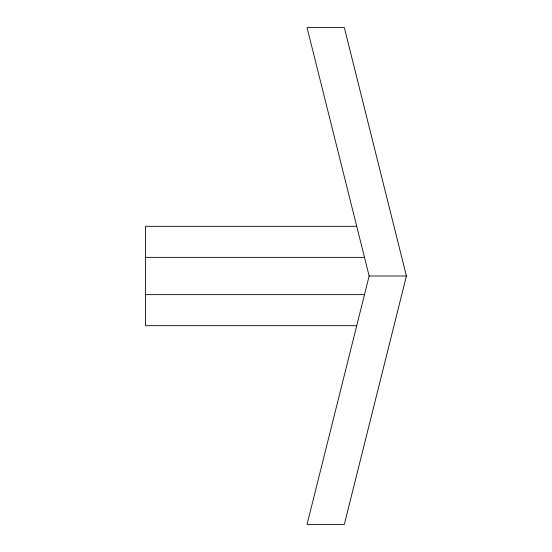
<?xml version="1.0" encoding="UTF-8"?>
<svg xmlns="http://www.w3.org/2000/svg" width="552" height="552" viewBox="0 0 552 552"><rect width="100%" height="100%" fill="white"/><g stroke="black" fill="none" stroke-linecap="round" stroke-linejoin="round"><path stroke-width="0.83" d="M369.15 276L307.05 524.4L344.31 524.4L406.41 276L344.31 27.6L307.05 27.6L369.15 276L406.41 276M356.73 226.32L145.59 226.32L145.59 325.68L356.73 325.68M145.59 257.37L364.492 257.37M145.59 294.63L364.492 294.63"/></g></svg>
